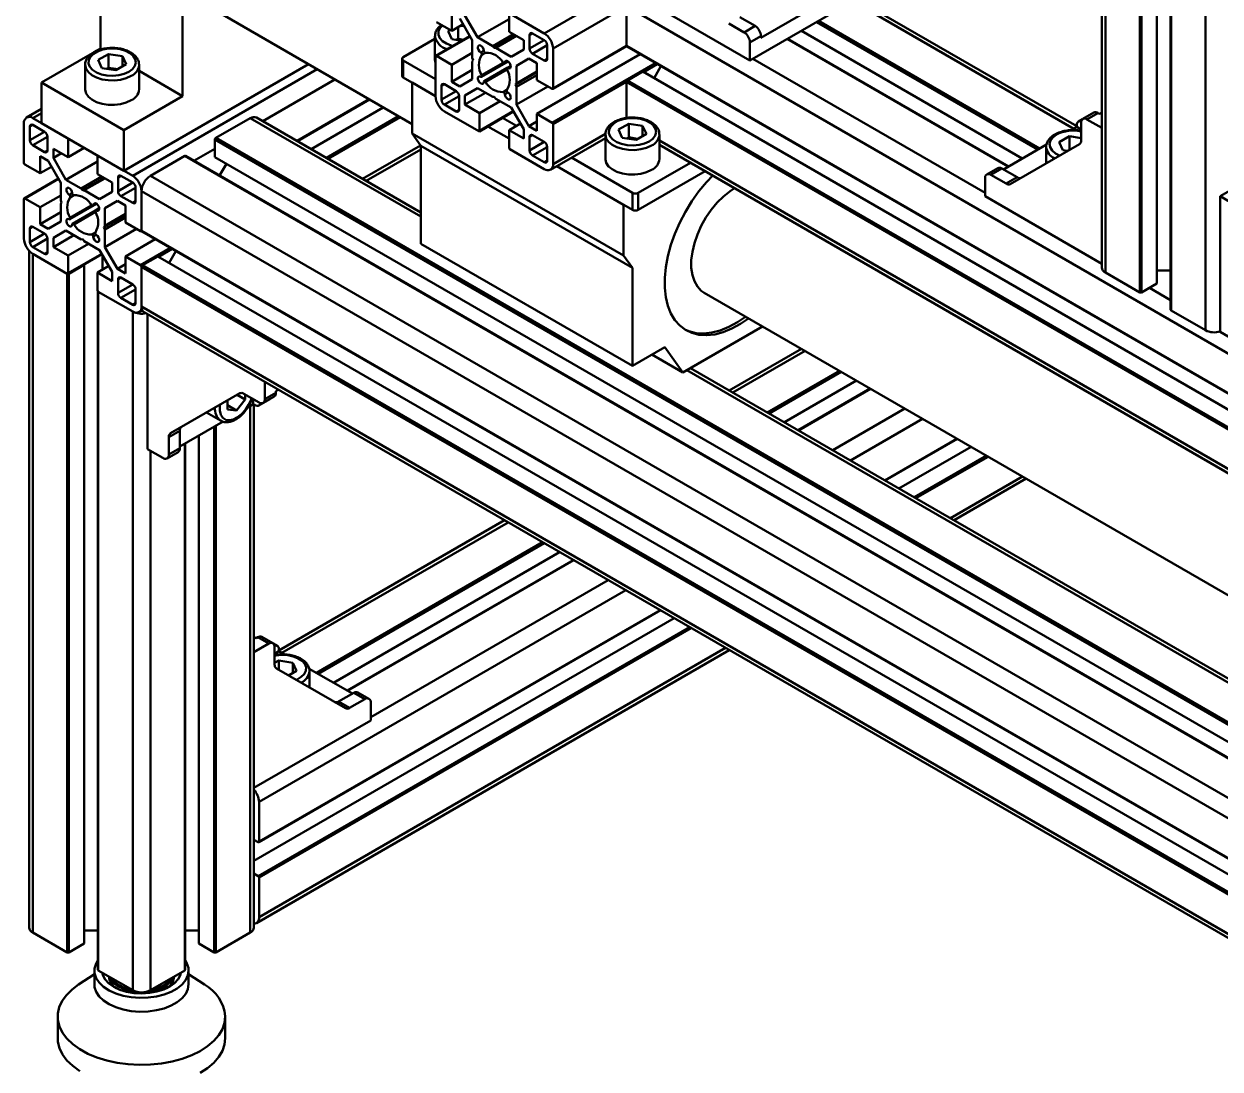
# Model space of a CAD drawing. Header units: millimetres. Extents: x 32504 to 36677, y 41990 to 42879.
# Drawn here: x 36413.7 to 36471.3, y 42677.5 to 42727.8 of the extents above; entities that cross this region are included whole.
import ezdxf

# ---------------------------------------------------------------- set-up
doc = ezdxf.new("R2010")
doc.units = ezdxf.units.MM
doc.layers.add('Net_dam', color=7, linetype='Continuous', lineweight=50)

msp = doc.modelspace()

# ---------------------------------------------------------------- linework, layer by layer
at = {"layer": 'Net_dam'}
for p, q in [((36465.6289, 42774.8683), (36465.6289, 42716.0774)), ((36465.8046, 42715.8324), (36465.8046, 42774.6234)), ((36467.4592, 42714.8772), (36467.4592, 42773.6682)), ((36467.5441, 42714.8772), (36467.5441, 42773.6682)), ((36468.2795, 42715.3018), (36468.2795, 42773.4816)), ((36468.9407, 42772.8273), (36468.9407, 42714.0363)), ((36468.9583, 42714.0118), (36468.9583, 42772.8028)), ((36470.6129, 42713.0566), (36470.6129, 42771.8476)), ((36417.4288, 42736.0837), (36417.4288, 42726.6118)), ((36421.3886, 42733.7978), (36421.3886, 42724.3259)), ((36442.3287, 42729.3848), (36438.7931, 42727.3438)), ((36448.6926, 42726.0375), (36443.0358, 42729.3032)), ((36449.223, 42727.1276), (36453.112, 42729.3727)), ((36464.4258, 42722.8727), (36453.6424, 42729.0978)), ((36442.7529, 42728.65), (36439.2174, 42726.6089)), ((36442.7529, 42726.7393), (36442.7529, 42728.65)), ((36442.7529, 42728.65), (36493.4888, 42699.3608)), ((36453.6424, 42728.895), (36448.6926, 42726.0375)), ((36453.6424, 42728.895), (36464.2772, 42722.7556)), ((36423, 42728.4231), (36432.4292, 42722.9797)), ((36434.3384, 42727.4659), (36433.603, 42727.8904)), ((36434.3384, 42728.2824), (36434.3384, 42727.4659)), ((36435.3283, 42727.0139), (36434.7248, 42728.0593)), ((36434.9748, 42728.2037), (36435.5783, 42727.1583)), ((36437.0961, 42728.0345), (36435.5783, 42727.1583)), ((36437.0961, 42727.4253), (36437.0961, 42728.2745)), ((36437.1385, 42728.299), (36438.7931, 42727.3438)), ((36448.9401, 42727.6991), (36448.2087, 42728.1213)), ((36451.9029, 42727.8908), (36462.5377, 42721.7515)), ((36451.9877, 42727.9398), (36462.6225, 42721.8004)), ((36434.2666, 42727.5073), (36434.1619, 42727.4468)), ((36434.3418, 42727.0592), (36434.1619, 42727.4468)), ((36434.8852, 42727.7815), (36434.3384, 42727.4659)), ((36434.6534, 42727.0773), (36434.6534, 42727.6477)), ((36434.9402, 42727.6862), (36434.7666, 42727.7131)), ((36437.3056, 42727.3043), (36436.3155, 42726.7328)), ((36437.8032, 42727.0171), (36437.0961, 42727.4253)), ((36438.2275, 42727.3437), (36438.086, 42727.2621)), ((36438.2274, 42727.3437), (36438.7931, 42727.0172)), ((36447.6784, 42727.8152), (36448.4098, 42727.393)), ((36448.9401, 42727.6991), (36448.4098, 42727.393)), ((36451.1674, 42727.4662), (36461.8022, 42721.3269)), ((36433.5333, 42727.0821), (36432.0049, 42726.1998)), ((36433.5333, 42727.2123), (36433.5333, 42726.0365)), ((36435.2159, 42727.2087), (36433.573, 42726.2603)), ((36435.2247, 42727.1935), (36433.603, 42726.2573)), ((36434.8269, 42726.9842), (36434.3418, 42727.0592)), ((36434.6534, 42727.0773), (36434.5628, 42727.025)), ((36434.9175, 42727.0365), (36434.6534, 42727.0773)), ((36435.3283, 42726.1627), (36435.3283, 42727.0139)), ((36435.5783, 42727.1583), (36436.3155, 42726.7328)), ((36436.3155, 42726.7328), (36436.389, 42726.6413)), ((36437.4215, 42727.2374), (36436.389, 42726.6413)), ((36437.4526, 42727.2195), (36436.4625, 42726.6479)), ((36437.8032, 42726.5709), (36437.8032, 42727.0171)), ((36438.086, 42726.6088), (36438.086, 42727.2621)), ((36438.7932, 42727.0171), (36438.086, 42726.6088)), ((36438.9346, 42726.7721), (36438.2274, 42726.3639)), ((36438.9346, 42726.7722), (36438.9346, 42726.119)), ((36442.7529, 42726.7393), (36439.2174, 42724.6982)), ((36442.7529, 42726.7393), (36491.8339, 42698.4054)), ((36449.223, 42727.2092), (36448.6926, 42726.9031)), ((36448.6926, 42726.9031), (36448.6926, 42726.0375)), ((36449.223, 42727.2092), (36449.223, 42727.1276)), ((36450.4887, 42727.0744), (36461.1235, 42720.9351)), ((36461.141, 42720.9452), (36450.5063, 42727.0845)), ((36417.0458, 42726.3907), (36414.6004, 42724.979)), ((36417.4288, 42726.6118), (36417.1185, 42726.4327)), ((36417.8146, 42726.3465), (36417.3231, 42726.0628)), ((36417.4855, 42726.5791), (36417.4288, 42726.6118)), ((36418.486, 42726.2427), (36417.8146, 42726.3465)), ((36417.8146, 42725.6933), (36417.8146, 42726.3465)), ((36418.486, 42726.2427), (36418.666, 42725.855)), ((36418.486, 42725.7512), (36418.486, 42726.2427)), ((36433.5605, 42724.3221), (36433.5605, 42726.2328)), ((36433.603, 42726.2573), (36434.3384, 42725.8328)), ((36435.3283, 42726.4043), (36434.3384, 42725.8328)), ((36435.3707, 42726.0533), (36435.3283, 42726.1627)), ((36435.8804, 42726.5113), (36435.7376, 42726.4288)), ((36435.9643, 42726.4139), (36435.78, 42726.3076)), ((36436.389, 42726.6413), (36436.4625, 42726.6479)), ((36436.4625, 42726.6479), (36437.1996, 42726.2223)), ((36437.1996, 42726.2223), (36437.8032, 42726.5709)), ((36438.7931, 42726.0373), (36438.2274, 42726.3639)), ((36443.4144, 42726.3371), (36438.4396, 42723.4652)), ((36439.205, 42724.6708), (36442.7567, 42726.7212)), ((36439.2174, 42726.6089), (36439.2174, 42724.6982)), ((36442.7654, 42726.7118), (36491.8164, 42698.3953)), ((36416.6945, 42725.8283), (36416.6945, 42724.6524)), ((36417.503, 42725.6752), (36417.3231, 42726.0628)), ((36418.1744, 42725.5713), (36417.503, 42725.6752)), ((36417.8146, 42725.6933), (36417.724, 42725.641)), ((36418.1503, 42725.6414), (36417.8146, 42725.6933)), ((36418.2651, 42725.6236), (36418.1503, 42725.6414)), ((36418.1744, 42725.5713), (36418.666, 42725.855)), ((36418.5602, 42720.7334), (36427.4403, 42725.8598)), ((36427.8646, 42725.6148), (36418.9845, 42720.4884)), ((36419.2945, 42724.6524), (36419.2945, 42725.8283)), ((36431.9463, 42726.1181), (36431.9463, 42725.3016)), ((36432.0049, 42726.0365), (36433.5605, 42725.1384)), ((36432.0049, 42726.0365), (36432.0049, 42725.2199)), ((36434.3384, 42725.8328), (36434.3384, 42725.0162)), ((36435.3283, 42725.5877), (36434.3384, 42725.0162)), ((36435.3283, 42725.993), (36435.3707, 42726.0533)), ((36435.3283, 42725.1417), (36435.3283, 42725.993)), ((36435.7734, 42725.2518), (36437.0568, 42725.9926)), ((36436.8136, 42725.9237), (36435.7799, 42725.3269)), ((36437.002, 42725.6776), (36435.8961, 42725.0392)), ((36436.998, 42725.6043), (36435.9642, 42725.0075)), ((36436.8818, 42725.8919), (36437.0566, 42725.9927)), ((36437.0373, 42726.0051), (36436.8976, 42725.9244)), ((36437.1793, 42725.7802), (36437.0046, 42725.6793)), ((36437.1804, 42725.7575), (36437.0404, 42725.6767)), ((36438.0532, 42726.1379), (36437.4496, 42725.7893)), ((36438.0533, 42726.1378), (36437.4496, 42725.7893)), ((36437.4496, 42725.7893), (36437.4496, 42724.9381)), ((36438.4396, 42725.9148), (36438.0532, 42726.1379)), ((36438.4396, 42725.0983), (36438.4396, 42725.9148)), ((36438.9346, 42726.119), (36438.7931, 42726.0373)), ((36444.1498, 42725.9126), (36439.175, 42723.0407)), ((36444.2347, 42725.8636), (36443.5732, 42725.4817)), ((36444.0775, 42725.1906), (36444.4083, 42725.7634)), ((36448.8341, 42726.1192), (36460.0063, 42719.6696)), ((36421.3886, 42724.3259), (36419.2945, 42725.5348)), ((36428.7132, 42725.1249), (36425.2414, 42723.1207)), ((36432.0049, 42725.2199), (36433.5605, 42724.3219)), ((36434.3384, 42725.0162), (36434.7248, 42724.7932)), ((36434.7248, 42724.7932), (36435.3283, 42725.1417)), ((36438.4396, 42725.4737), (36437.4072, 42724.8777)), ((36438.4396, 42725.5096), (36437.4496, 42724.9381)), ((36438.4396, 42725.3398), (36437.4496, 42724.7684)), ((36439.175, 42724.6737), (36438.4396, 42725.0983)), ((36442.7529, 42725.0082), (36439.2174, 42722.9672)), ((36442.7529, 42723.2715), (36442.7529, 42725.0082)), ((36442.7529, 42725.0082), (36490.3346, 42697.5399)), ((36442.7954, 42725.0817), (36443.5307, 42725.5062)), ((36442.7954, 42725.0817), (36490.4195, 42697.5889)), ((36443.5307, 42725.5062), (36491.1549, 42698.0134)), ((36418.5602, 42722.6931), (36414.6004, 42724.979)), ((36414.6004, 42724.979), (36414.6004, 42723.0193)), ((36432.4292, 42724.975), (36433.5605, 42724.3219)), ((36432.4292, 42722.5254), (36432.4292, 42724.975)), ((36433.9848, 42724.8937), (36433.8434, 42724.8121)), ((36433.8434, 42724.1588), (36433.8434, 42724.8121)), ((36434.5506, 42724.5671), (36433.8434, 42724.1588)), ((36433.9848, 42724.8937), (36434.5505, 42724.5672)), ((36435.5783, 42724.7087), (36434.9748, 42724.3602)), ((36435.5784, 42724.7086), (36434.9748, 42724.3602)), ((36435.9649, 42724.4855), (36434.9748, 42723.914)), ((36436.3155, 42724.2831), (36435.5783, 42724.7087)), ((36436.9979, 42724.6234), (36436.8137, 42724.5171)), ((36437.0403, 42724.5022), (36436.8976, 42724.4198)), ((36437.4496, 42724.9381), (36437.4072, 42724.8777)), ((36437.4072, 42724.8777), (36437.4496, 42724.7684)), ((36438.9676, 42724.7934), (36437.4496, 42723.9171)), ((36437.4496, 42724.7684), (36437.4496, 42723.9171)), ((36421.3886, 42724.3259), (36418.5602, 42722.6931)), ((36430.3681, 42724.1696), (36426.8963, 42722.1654)), ((36426.9138, 42722.1552), (36430.3857, 42724.1594)), ((36434.6919, 42724.3221), (36433.9848, 42723.9139)), ((36434.5505, 42723.5873), (36433.9848, 42723.9139)), ((36434.6919, 42724.3222), (36434.6919, 42723.669)), ((36434.9748, 42724.3602), (36434.9748, 42723.914)), ((36434.9748, 42723.914), (36435.6819, 42723.5058)), ((36436.672, 42724.0773), (36435.6819, 42723.5058)), ((36436.389, 42724.2897), (36436.3155, 42724.2831)), ((36436.4625, 42724.1983), (36436.389, 42724.2897)), ((36437.1996, 42723.7727), (36436.4625, 42724.1983)), ((36437.4496, 42723.9171), (36438.0532, 42722.8717)), ((36414.6004, 42723.712), (36413.8762, 42723.2939)), ((36414.6004, 42723.5092), (36414.1761, 42723.2642)), ((36432.8534, 42718.7264), (36424.9413, 42723.2939)), ((36431.0471, 42723.7776), (36427.5753, 42721.7733)), ((36431.7825, 42723.353), (36428.3107, 42721.3488)), ((36431.8674, 42723.3041), (36428.3956, 42721.2998)), ((36435.6394, 42722.6321), (36433.9848, 42723.5873)), ((36434.6919, 42723.6689), (36434.5505, 42723.5873)), ((36435.6694, 42722.6291), (36437.3123, 42723.5775)), ((36437.3036, 42723.5927), (36435.6819, 42722.6566)), ((36435.6819, 42723.5058), (36435.6819, 42722.6566)), ((36436.7884, 42723.275), (36437.4495, 42722.8934)), ((36437.8032, 42722.7273), (36437.1996, 42723.7727)), ((36438.4396, 42722.6486), (36438.4396, 42723.4652)), ((36438.4396, 42723.4652), (36439.175, 42723.0407)), ((36465.244, 42723.5316), (36464.7137, 42723.2255)), ((36464.9137, 42723.2057), (36465.444, 42723.5118)), ((36465.5147, 42723.471), (36465.444, 42723.5118)), ((36465.5147, 42723.471), (36465.6289, 42723.5369)), ((36413.7519, 42723.0192), (36413.7519, 42721.1085)), ((36414.1762, 42722.9376), (36414.0347, 42722.856)), ((36414.0347, 42722.856), (36414.0347, 42722.2027)), ((36415.8308, 42722.309), (36414.1761, 42723.2642)), ((36414.7418, 42722.6111), (36414.1761, 42722.9376)), ((36418.5602, 42720.7334), (36414.6004, 42723.0193)), ((36424.6413, 42723.2642), (36422.9867, 42722.309)), ((36424.6413, 42723.2642), (36432.8534, 42718.5235)), ((36436.0812, 42722.8668), (36437.0961, 42722.2809)), ((36437.6429, 42723.005), (36437.0961, 42722.6893)), ((36437.8032, 42722.2811), (36437.8032, 42722.7273)), ((36438.4396, 42723.0948), (36438.0532, 42722.8717)), ((36438.0532, 42722.8717), (36438.4396, 42722.6486)), ((36439.2174, 42722.9672), (36439.2174, 42721.0565)), ((36442.8559, 42722.9954), (36442.3643, 42722.7116)), ((36442.5442, 42722.324), (36442.3643, 42722.7116)), ((36443.5273, 42722.8915), (36442.8559, 42722.9954)), ((36442.8559, 42722.3422), (36442.8559, 42722.9954)), ((36443.5273, 42722.8915), (36443.7072, 42722.5039)), ((36443.5273, 42722.4001), (36443.5273, 42722.8915)), ((36464.4258, 42722.8414), (36464.1642, 42722.6904)), ((36464.4258, 42722.9231), (36464.4258, 42722.8414)), ((36464.6308, 42722.723), (36464.4258, 42722.8414)), ((36464.7018, 42723.2177), (36464.5086, 42723.1062)), ((36464.6308, 42723.0423), (36464.6308, 42722.1978)), ((36465.6289, 42722.7928), (36464.9137, 42723.2057)), ((36414.7419, 42722.611), (36414.0347, 42722.2027)), ((36414.8832, 42722.366), (36414.1761, 42721.9578)), ((36414.8832, 42721.7129), (36414.8832, 42722.3661)), ((36415.9156, 42722.26), (36415.8732, 42722.2356)), ((36415.8732, 42721.3863), (36415.8732, 42722.2356)), ((36418.5602, 42722.6931), (36418.5602, 42720.7334)), ((36422.9443, 42721.3863), (36422.9443, 42722.2356)), ((36422.9443, 42722.2356), (36518.2195, 42667.2343)), ((36422.9867, 42722.309), (36518.3044, 42667.2833)), ((36432.4292, 42722.5254), (36442.6115, 42716.6473)), ((36432.8534, 42721.9349), (36432.4292, 42722.5254)), ((36437.0961, 42721.8401), (36437.0961, 42722.6893)), ((36437.0961, 42722.6893), (36437.8032, 42722.2811)), ((36438.2275, 42722.4445), (36438.086, 42722.3628)), ((36438.086, 42721.7096), (36438.086, 42722.3628)), ((36438.2274, 42722.4445), (36438.7931, 42722.1179)), ((36439.0931, 42720.7818), (36441.7358, 42722.3073)), ((36441.7444, 42722.5153), (36439.2174, 42721.0565)), ((36441.7358, 42722.4771), (36441.7358, 42721.3013)), ((36443.2157, 42722.2202), (36442.5442, 42722.324)), ((36442.8559, 42722.3422), (36442.7652, 42722.2898)), ((36443.1916, 42722.2902), (36442.8559, 42722.3422)), ((36443.3063, 42722.2725), (36443.1916, 42722.2902)), ((36443.2157, 42722.2202), (36443.7072, 42722.5039)), ((36444.3358, 42721.3013), (36444.3358, 42722.4771)), ((36444.3358, 42722.1837), (36490.1291, 42695.7478)), ((36464.0691, 42722.3924), (36463.5775, 42722.1087)), ((36464.0691, 42722.3924), (36464.6308, 42722.3055)), ((36464.0691, 42721.7392), (36464.0691, 42722.3924)), ((36476.2698, 42722.3648), (36471.32, 42719.5073)), ((36414.1761, 42721.9578), (36414.7418, 42721.6312)), ((36414.8832, 42721.7128), (36414.7418, 42721.6312)), ((36415.1661, 42721.7946), (36415.8732, 42721.3863)), ((36415.1661, 42721.3484), (36415.1661, 42721.7946)), ((36415.5525, 42721.5715), (36415.1661, 42721.3484)), ((36416.6511, 42721.8354), (36415.8732, 42721.3863)), ((36422.9443, 42721.7946), (36421.9295, 42721.2088)), ((36432.8394, 42721.9545), (36430.0505, 42720.3445)), ((36430.2263, 42720.243), (36432.8534, 42721.7596)), ((36432.8534, 42721.9349), (36443.0358, 42716.0567)), ((36432.8534, 42717.2178), (36432.8534, 42721.9349)), ((36438.7931, 42720.8115), (36437.1385, 42721.7667)), ((36438.7932, 42722.1179), (36438.086, 42721.7096)), ((36438.9346, 42721.8728), (36438.2274, 42721.4646)), ((36438.9346, 42721.873), (36438.9346, 42721.2197)), ((36444.3358, 42721.9808), (36490.1291, 42695.5449)), ((36462.9714, 42722.0018), (36460.8903, 42720.8004)), ((36464.548, 42722.0146), (36461.2206, 42720.0931)), ((36462.949, 42721.8742), (36462.949, 42721.0913)), ((36463.7574, 42721.7211), (36463.5775, 42722.1087)), ((36463.7574, 42721.7211), (36463.98, 42721.6866)), ((36464.0691, 42721.7392), (36463.9784, 42721.6869)), ((36464.0691, 42721.7392), (36464.0706, 42721.739)), ((36413.7943, 42721.035), (36414.5297, 42720.6105)), ((36414.5297, 42721.4271), (36414.9161, 42721.204)), ((36414.5297, 42720.6105), (36414.5297, 42721.4271)), ((36414.9161, 42721.204), (36415.5196, 42720.1586)), ((36415.7696, 42720.303), (36415.1661, 42721.3484)), ((36417.2874, 42721.1792), (36415.7696, 42720.303)), ((36417.2874, 42721.4191), (36417.2874, 42720.5699)), ((36417.3123, 42721.4538), (36417.2998, 42721.4466)), ((36418.9845, 42720.4884), (36417.3298, 42721.4436)), ((36419.833, 42720.4884), (36421.4876, 42721.4436)), ((36421.4876, 42721.4436), (36516.8053, 42666.4179)), ((36516.8229, 42666.428), (36421.5176, 42721.4466)), ((36422.9443, 42721.3863), (36517.484, 42666.8097)), ((36423.1605, 42720.4982), (36423.4911, 42721.0707)), ((36438.7931, 42721.1381), (36438.2274, 42721.4646)), ((36438.9346, 42721.2197), (36438.7931, 42721.1381)), ((36440.1002, 42721.3632), (36443.0358, 42719.6685)), ((36445.8299, 42721.1182), (36443.3186, 42719.6685)), ((36415.0765, 42720.9262), (36414.5297, 42720.6105)), ((36417.4969, 42720.449), (36416.5068, 42719.8774)), ((36417.2874, 42720.5699), (36417.9945, 42720.1617)), ((36418.4188, 42720.4884), (36418.2774, 42720.4067)), ((36418.2774, 42720.4067), (36418.2774, 42719.7535)), ((36418.9845, 42720.1618), (36418.4188, 42720.4884)), ((36419.833, 42720.4884), (36515.9995, 42664.9727)), ((36439.393, 42720.9549), (36443.0358, 42718.852)), ((36439.393, 42720.9549), (36442.6115, 42719.0969)), ((36446.5371, 42720.71), (36443.3186, 42718.852)), ((36460.6195, 42720.8611), (36460.0892, 42720.5549)), ((36460.2892, 42720.5351), (36460.8195, 42720.8413)), ((36461.0206, 42720.1129), (36460.2892, 42720.5351)), ((36461.5509, 42720.4191), (36460.8195, 42720.8413)), ((36461.0206, 42720.1129), (36461.5509, 42720.4191)), ((36415.4072, 42720.3534), (36413.7643, 42719.4049)), ((36415.416, 42720.3381), (36413.7943, 42719.402)), ((36415.5196, 42720.1586), (36415.5196, 42719.3073)), ((36416.5068, 42719.8774), (36415.7696, 42720.303)), ((36416.5803, 42719.786), (36416.5068, 42719.8774)), ((36417.6128, 42720.3821), (36416.5803, 42719.786)), ((36417.6439, 42720.3641), (36416.6538, 42719.7926)), ((36417.9945, 42720.1617), (36417.9945, 42719.7155)), ((36418.9846, 42720.1618), (36418.2774, 42719.7535)), ((36419.1259, 42719.9167), (36418.4188, 42719.5085)), ((36419.1259, 42719.2636), (36419.1259, 42719.9169)), ((36430.2982, 42720.2015), (36430.2982, 42720.2845)), ((36460.0063, 42720.3718), (36460.0063, 42719.5063)), ((36413.7519, 42719.3775), (36413.7519, 42717.4668)), ((36414.5297, 42718.9774), (36413.7943, 42719.402)), ((36415.5196, 42719.5489), (36414.5297, 42718.9774)), ((36415.5196, 42719.3073), (36415.5621, 42719.198)), ((36416.0717, 42719.6559), (36415.9289, 42719.5735)), ((36416.1556, 42719.5586), (36415.9714, 42719.4523)), ((36416.6538, 42719.7926), (36416.5803, 42719.786)), ((36417.391, 42719.367), (36416.6538, 42719.7926)), ((36417.9945, 42719.7155), (36417.391, 42719.367)), ((36417.641, 42718.934), (36418.2445, 42719.2825)), ((36418.2446, 42719.2825), (36417.641, 42718.934)), ((36418.2445, 42719.2825), (36418.6309, 42719.0595)), ((36418.4188, 42719.5085), (36418.9845, 42719.182)), ((36419.1259, 42719.2636), (36418.9845, 42719.182)), ((36419.4087, 42717.8429), (36419.4087, 42719.7536)), ((36419.4087, 42719.7536), (36515.5753, 42664.2378)), ((36443.0358, 42718.852), (36443.0358, 42719.6685)), ((36443.3186, 42719.6685), (36443.3186, 42718.852)), ((36460.0063, 42719.5063), (36465.6289, 42716.2605)), ((36471.32, 42712.975), (36471.32, 42719.5073)), ((36471.32, 42719.5073), (36472.0696, 42719.0746)), ((36414.5297, 42718.1609), (36414.5297, 42718.9774)), ((36415.5196, 42718.7324), (36414.5297, 42718.1609)), ((36415.5621, 42719.198), (36415.5196, 42719.1376)), ((36415.5196, 42719.1376), (36415.5196, 42718.2864)), ((36415.9647, 42718.3964), (36417.2481, 42719.1373)), ((36417.0049, 42719.0683), (36415.9712, 42718.4716)), ((36417.1934, 42718.8223), (36416.0874, 42718.1838)), ((36417.1893, 42718.749), (36416.1556, 42718.1522)), ((36417.0732, 42719.0365), (36417.2479, 42719.1374)), ((36417.2287, 42719.1498), (36417.0889, 42719.0691)), ((36417.3706, 42718.9248), (36417.1959, 42718.8239)), ((36417.3717, 42718.9022), (36417.2318, 42718.8214)), ((36417.641, 42718.0827), (36417.641, 42718.934)), ((36418.6309, 42719.0595), (36418.6309, 42718.2429)), ((36442.6115, 42719.0969), (36442.6115, 42716.6473)), ((36414.9161, 42717.9378), (36414.5297, 42718.1609)), ((36415.5196, 42718.2864), (36414.9161, 42717.9378)), ((36418.6309, 42718.6183), (36417.5985, 42718.0224)), ((36418.6309, 42718.6542), (36417.641, 42718.0827)), ((36418.6309, 42718.4845), (36417.641, 42717.913)), ((36418.6309, 42718.2429), (36419.3663, 42717.8184)), ((36414.1762, 42718.0384), (36414.0347, 42717.9567)), ((36414.0347, 42717.9567), (36414.0347, 42717.3035)), ((36414.7419, 42717.7117), (36414.0347, 42717.3035)), ((36414.7418, 42717.7118), (36414.1761, 42718.0384)), ((36415.1661, 42717.5048), (36415.7696, 42717.8534)), ((36415.7697, 42717.8533), (36415.1661, 42717.5048)), ((36416.1562, 42717.6302), (36415.1661, 42717.0586)), ((36415.7696, 42717.8534), (36416.5068, 42717.4278)), ((36417.1892, 42717.7681), (36417.0051, 42717.6618)), ((36417.2317, 42717.6469), (36417.0889, 42717.5644)), ((36417.5985, 42718.0224), (36417.641, 42718.0827)), ((36417.641, 42717.913), (36417.5985, 42718.0224)), ((36419.159, 42717.9381), (36417.641, 42717.0618)), ((36417.641, 42717.0618), (36417.641, 42717.913)), ((36419.3963, 42717.8154), (36419.4125, 42717.8248)), ((36419.4087, 42717.8429), (36515.5753, 42662.3271)), ((36419.4212, 42717.8154), (36515.5791, 42662.3046)), ((36414.8832, 42717.4667), (36414.1761, 42717.0585)), ((36414.1761, 42717.0585), (36414.7418, 42716.732)), ((36414.8832, 42716.8136), (36414.8832, 42717.4669)), ((36415.1661, 42717.0586), (36415.1661, 42717.5048)), ((36415.8732, 42716.6504), (36415.1661, 42717.0586)), ((36416.8633, 42717.222), (36415.8732, 42716.6504)), ((36416.5068, 42717.4278), (36416.5803, 42717.4344)), ((36416.5803, 42717.4344), (36416.6538, 42717.3429)), ((36416.6538, 42717.3429), (36417.391, 42716.9174)), ((36418.2445, 42716.0164), (36417.641, 42717.0618)), ((36420.0702, 42717.4407), (36418.6309, 42716.6098)), ((36420.8056, 42717.0162), (36419.3663, 42716.1853)), ((36420.8905, 42716.9672), (36420.229, 42716.5853)), ((36432.8534, 42717.2178), (36443.0358, 42711.3397)), ((36414.0004, 42716.8774), (36414.0004, 42684.3152)), ((36414.1761, 42716.7319), (36415.8308, 42715.7767)), ((36414.1761, 42684.0703), (36414.1761, 42716.7319)), ((36414.8832, 42716.8136), (36414.7418, 42716.732)), ((36415.8608, 42715.7737), (36417.5037, 42716.7222)), ((36417.4949, 42716.7374), (36415.8732, 42715.8012)), ((36415.8732, 42715.8012), (36415.8732, 42716.6504)), ((36417.391, 42716.9174), (36417.9945, 42715.872)), ((36417.5374, 42715.9783), (36417.5374, 42716.6637)), ((36418.6309, 42716.6098), (36418.6309, 42715.7933)), ((36419.3663, 42716.1853), (36418.6309, 42716.6098)), ((36419.4512, 42716.1853), (36420.1865, 42716.6098)), ((36420.1865, 42716.6098), (36516.3531, 42661.0941)), ((36420.7333, 42716.2942), (36421.0641, 42716.867)), ((36442.6115, 42716.6473), (36443.0358, 42716.0567)), ((36416.651, 42716.2012), (36415.9156, 42715.7767)), ((36416.6262, 42716.2156), (36416.651, 42716.2012)), ((36416.651, 42683.5396), (36416.651, 42716.2012)), ((36417.8342, 42716.1497), (36417.2874, 42715.834)), ((36417.2874, 42715.834), (36417.2874, 42714.9848)), ((36417.9945, 42715.4258), (36417.2874, 42715.834)), ((36417.9945, 42715.872), (36417.9945, 42715.4258)), ((36418.6309, 42716.2394), (36418.2445, 42716.0164)), ((36418.6309, 42715.7933), (36418.2445, 42716.0164)), ((36419.4087, 42714.2011), (36419.4087, 42716.1118)), ((36419.4087, 42716.1118), (36515.5753, 42660.5961)), ((36419.4512, 42716.1853), (36515.6177, 42660.6696)), ((36443.0358, 42716.0567), (36443.0358, 42711.3397)), ((36465.8046, 42715.8324), (36467.4592, 42714.8772)), ((36468.2795, 42715.933), (36468.9407, 42715.933)), ((36415.8308, 42683.1151), (36415.8308, 42715.7767)), ((36415.9156, 42683.1151), (36415.9156, 42715.7767)), ((36418.4188, 42715.5891), (36418.2774, 42715.5075)), ((36418.2774, 42715.5075), (36418.2774, 42714.8542)), ((36418.9846, 42715.2625), (36418.2774, 42714.8542)), ((36418.9845, 42715.2626), (36418.4188, 42715.5891)), ((36467.5441, 42714.8772), (36468.2795, 42715.3018)), ((36417.3123, 42714.9259), (36417.3123, 42682.2742)), ((36417.3298, 42714.9113), (36418.9845, 42713.9561)), ((36417.3298, 42682.2497), (36417.3298, 42714.9113)), ((36419.1259, 42715.0175), (36418.4188, 42714.6093)), ((36419.1259, 42714.3644), (36419.1259, 42715.0176)), ((36446.4856, 42714.8651), (36488.9977, 42690.3234)), ((36467.9259, 42715.0977), (36468.9407, 42714.5118)), ((36418.4188, 42714.6093), (36418.9845, 42714.2827)), ((36419.1259, 42714.3644), (36418.9845, 42714.2827)), ((36419.4087, 42714.2011), (36515.5753, 42658.6854)), ((36418.9845, 42681.2945), (36418.9845, 42713.9561)), ((36419.2844, 42713.9264), (36419.4468, 42714.0202)), ((36419.533, 42713.9264), (36515.6134, 42658.4604)), ((36419.6916, 42707.3422), (36419.6916, 42713.8349)), ((36468.9583, 42714.0118), (36470.6129, 42713.0566)), ((36445.4622, 42711.0257), (36449.2993, 42713.2408)), ((36476.9769, 42709.7094), (36471.32, 42712.975)), ((36443.0358, 42711.3397), (36444.5914, 42712.2377)), ((36443.977, 42711.8831), (36445.4622, 42711.0257)), ((36444.5914, 42712.2377), (36445.4622, 42711.0257)), ((36451.1694, 42712.1612), (36447.6976, 42710.157)), ((36451.3451, 42712.0598), (36447.8733, 42710.0556)), ((36489.422, 42686.07), (36445.8275, 42711.2366)), ((36445.6518, 42711.1352), (36489.422, 42685.8672)), ((36452.9998, 42711.1046), (36449.5279, 42709.1004)), ((36453.0846, 42711.0556), (36449.6128, 42709.0514)), ((36453.8201, 42710.631), (36450.3483, 42708.6268)), ((36425.3484, 42710.5693), (36425.3484, 42709.7433)), ((36425.8788, 42710.0495), (36425.3484, 42709.7433)), ((36425.9931, 42710.1971), (36425.8788, 42710.1311)), ((36425.8788, 42710.1311), (36425.8788, 42710.0495)), ((36454.4812, 42710.2494), (36451.0094, 42708.2451)), ((36454.4988, 42710.2392), (36451.027, 42708.235)), ((36424.1342, 42710.022), (36420.8068, 42708.1005)), ((36421.3371, 42708.4066), (36424.1384, 42710.0243)), ((36423.551, 42709.6851), (36423.551, 42709.2377)), ((36424.4023, 42709.7292), (36423.9766, 42709.1996)), ((36424.0147, 42709.9529), (36424.4023, 42709.7292)), ((36425.0656, 42709.58), (36424.3342, 42710.0022)), ((36424.4023, 42709.7292), (36424.4023, 42709.9629)), ((36424.5194, 42709.3455), (36424.7898, 42709.5016)), ((36424.7898, 42709.7392), (36424.7898, 42709.5016)), ((36424.7898, 42709.5016), (36424.8605, 42709.4607)), ((36424.8171, 42684.3152), (36424.8171, 42709.4858)), ((36425.0605, 42709.4409), (36425.5908, 42709.7471)), ((36425.2656, 42709.5602), (36425.7959, 42709.8663)), ((36425.6027, 42709.7548), (36425.5908, 42709.7471)), ((36422.535, 42709.0984), (36423.2136, 42708.7067)), ((36423.551, 42709.4454), (36423.9766, 42709.1996)), ((36423.9766, 42709.1996), (36423.551, 42709.2377)), ((36424.6413, 42684.0703), (36424.6413, 42709.4158)), ((36456.1534, 42709.284), (36452.6816, 42707.2798)), ((36420.8068, 42708.1005), (36421.3371, 42708.4066)), ((36421.2543, 42707.4605), (36423.3333, 42708.6607)), ((36422.9018, 42683.1151), (36422.9018, 42708.4116)), ((36422.9867, 42683.1151), (36422.9867, 42708.4606)), ((36457.002, 42708.7941), (36453.5302, 42706.7899)), ((36421.2543, 42708.2235), (36420.7239, 42707.9174)), ((36420.7239, 42707.9174), (36420.7239, 42707.0728)), ((36421.2543, 42707.3789), (36421.2543, 42708.2235)), ((36422.1664, 42683.5396), (36422.1664, 42707.9871)), ((36458.6569, 42707.8388), (36455.1851, 42705.8345)), ((36455.2027, 42705.8244), (36458.6745, 42707.8286)), ((36420.4411, 42706.9095), (36419.6916, 42707.3422)), ((36419.833, 42681.2945), (36419.833, 42707.2605)), ((36420.6411, 42706.8897), (36421.1714, 42707.1958)), ((36421.2543, 42707.3789), (36420.7239, 42707.0728)), ((36421.4876, 42682.2497), (36421.4876, 42707.5952)), ((36421.5052, 42682.2742), (36421.5052, 42707.6054)), ((36459.336, 42707.4468), (36455.8642, 42705.4425)), ((36460.0714, 42707.0222), (36456.5996, 42705.018)), ((36460.1563, 42706.9732), (36456.6844, 42704.969)), ((36461.8112, 42706.0179), (36458.3393, 42704.0137)), ((36458.5151, 42703.9122), (36461.9869, 42705.9164)), ((36436.8801, 42703.9122), (36426.0202, 42697.6429)), ((36437.0558, 42703.8107), (36426.1688, 42697.5258)), ((36438.7104, 42702.8555), (36427.8234, 42696.5706)), ((36438.7953, 42702.8066), (36427.9083, 42696.5216)), ((36439.5308, 42702.382), (36428.6438, 42696.097)), ((36440.1919, 42702.0003), (36429.3049, 42695.7154)), ((36440.2095, 42701.9901), (36429.3225, 42695.7052)), ((36441.8641, 42701.035), (36430.4396, 42694.4397)), ((36442.7127, 42700.5451), (36425.0656, 42690.3576)), ((36445.0467, 42699.1977), (36424.8171, 42687.5194)), ((36425.0532, 42688.4194), (36444.3852, 42699.5796)), ((36444.3676, 42699.5897), (36425.0656, 42688.4469)), ((36445.7821, 42698.7732), (36425.0232, 42686.7893)), ((36445.8669, 42698.7242), (36425.0656, 42686.7158)), ((36424.8171, 42698.3071), (36424.9312, 42698.2412)), ((36424.8171, 42697.5629), (36425.5323, 42697.9758)), ((36424.9312, 42698.2412), (36425.0019, 42698.282)), ((36425.0019, 42698.282), (36425.5323, 42697.9758)), ((36425.7323, 42697.9956), (36425.2019, 42698.3018)), ((36425.9373, 42697.8764), (36425.7441, 42697.9879)), ((36424.9413, 42684.5304), (36447.6976, 42697.6673)), ((36447.5218, 42697.7688), (36425.0656, 42684.8051)), ((36425.8151, 42697.8125), (36425.8151, 42696.9679)), ((36425.8151, 42697.4932), (36426.0202, 42697.6116)), ((36426.0202, 42697.6116), (36426.0202, 42697.6932)), ((36426.29, 42697.4558), (36426.0202, 42697.6116)), ((36426.017, 42697.1626), (36425.8151, 42697.046)), ((36426.017, 42697.1626), (36426.6885, 42697.0587)), ((36426.017, 42696.716), (36426.017, 42697.1626)), ((36426.6885, 42697.0587), (36426.8684, 42696.6711)), ((36426.6885, 42696.5673), (36426.6885, 42697.0587)), ((36425.898, 42696.7848), (36429.2254, 42694.8633)), ((36426.4815, 42696.4478), (36426.8684, 42696.6711)), ((36429.5557, 42695.5706), (36427.477, 42696.7706)), ((36427.497, 42695.8614), (36427.497, 42696.6443)), ((36429.6264, 42695.6115), (36428.8951, 42695.1892)), ((36428.8951, 42695.1892), (36429.4254, 42694.8831)), ((36429.4254, 42694.8831), (36430.1568, 42695.3053)), ((36429.6264, 42695.6115), (36430.1568, 42695.3053)), ((36430.3567, 42695.3251), (36429.8264, 42695.6313)), ((36430.4396, 42695.142), (36430.4396, 42694.2764)), ((36430.4396, 42694.2764), (36424.8171, 42691.0306)), ((36425.0656, 42688.4469), (36425.0656, 42690.3576)), ((36424.8171, 42688.5414), (36425.0232, 42688.4224)), ((36425.0232, 42686.7893), (36424.8171, 42686.9083)), ((36425.0656, 42684.8051), (36425.0656, 42686.7158)), ((36417.3123, 42684.1709), (36416.651, 42684.1709)), ((36422.1664, 42684.1709), (36421.5052, 42684.1709)), ((36415.8308, 42683.1151), (36414.1761, 42684.0703)), ((36424.6413, 42684.0703), (36422.9867, 42683.1151)), ((36416.651, 42683.5396), (36415.9156, 42683.1151)), ((36422.9018, 42683.1151), (36422.1664, 42683.5396)), ((36417.1405, 42682.0673), (36416.38, 42681.5681)), ((36417.1405, 42682.2412), (36417.1405, 42681.5734)), ((36418.9845, 42681.2945), (36417.3298, 42682.2497)), ((36417.5254, 42682.1368), (36417.5181, 42682.1064)), ((36421.4876, 42682.2497), (36419.833, 42681.2945)), ((36421.2994, 42682.1064), (36421.2921, 42682.1368)), ((36421.6769, 42681.5734), (36421.6769, 42682.2412)), ((36422.4375, 42681.5681), (36421.6769, 42682.0673)), ((36415.3752, 42680.0303), (36415.3752, 42678.9808)), ((36423.4422, 42678.9808), (36423.4422, 42680.0303))]:
    msp.add_line(p, q, dxfattribs=at)
at = {"layer": 'Net_dam', "flags": 128}
for points in [[(36433.8986, 42727.7197), (36433.7871, 42727.6043), (36433.7074, 42727.4459), (36433.6984, 42727.281), (36433.7607, 42727.12), (36433.8905, 42726.973), (36434.0794, 42726.8493), (36434.3158, 42726.7566), (36434.3957, 42726.7353)], [(36435.7376, 42726.4288), (36435.6792, 42726.4778), (36435.6315, 42726.5472), (36435.6031, 42726.6245), (36435.599, 42726.6958), (36435.6201, 42726.7484), (36435.6624, 42726.7729), (36435.7185, 42726.7648), (36435.7782, 42726.7256), (36435.8309, 42726.6624), (36435.8671, 42726.5864), (36435.8804, 42726.5113)], [(36418.8006, 42725.4936), (36418.9758, 42725.6239), (36419.0893, 42725.7753), (36419.134, 42725.9382), (36419.1071, 42726.1025), (36419.0103, 42726.2577), (36418.8496, 42726.3941), (36418.6353, 42726.5032), (36418.3807, 42726.5781), (36418.1018, 42726.6141), (36417.8162, 42726.6089), (36417.5418, 42726.5629), (36417.2958, 42726.4789), (36417.0937, 42726.3623), (36416.9483, 42726.2203), (36416.8686, 42726.0619), (36416.8596, 42725.897), (36416.9219, 42725.736), (36417.0516, 42725.589), (36417.2406, 42725.4653), (36417.477, 42725.3725), (36417.7458, 42725.3167), (36418.0303, 42725.3011), (36418.3126, 42725.3269), (36418.5748, 42725.3925), (36418.8006, 42725.4936)], [(36418.9138, 42725.2976), (36418.677, 42725.1895), (36418.4034, 42725.1159), (36418.1078, 42725.0806), (36417.8061, 42725.0857), (36417.5145, 42725.1308), (36417.2489, 42725.2135), (36417.0234, 42725.3294), (36416.8503, 42725.4721), (36416.7388, 42725.634), (36416.6951, 42725.8064), (36416.6945, 42725.8324)], [(36418.2564, 42725.6186), (36418.2249, 42725.6268), (36418.1503, 42725.6414)], [(36433.5333, 42726.0365), (36433.5339, 42726.0146), (36433.5605, 42725.8837)], [(36436.8137, 42725.9235), (36436.8265, 42725.9089), (36436.8405, 42725.8976), (36436.8547, 42725.8906), (36436.8682, 42725.8883), (36436.8799, 42725.8909), (36436.8891, 42725.8981), (36436.8951, 42725.9096), (36436.8976, 42725.9244)], [(36436.8976, 42725.9244), (36436.9109, 42725.9841), (36436.9472, 42726.0181), (36436.9999, 42726.0204), (36437.0596, 42725.9905), (36437.1156, 42725.9339), (36437.1579, 42725.8605), (36437.1789, 42725.7837), (36437.1748, 42725.7171), (36437.1464, 42725.6727), (36437.0988, 42725.6584), (36437.0404, 42725.6767)], [(36437.0404, 42725.6767), (36437.0264, 42725.682), (36437.0135, 42725.6824), (36437.0027, 42725.6781), (36436.9946, 42725.6692), (36436.9899, 42725.6564), (36436.9889, 42725.6405), (36436.9916, 42725.6228), (36436.9979, 42725.6044)], [(36435.8804, 42725.0069), (36435.8671, 42724.9471), (36435.8309, 42724.913), (36435.7782, 42724.9106), (36435.7185, 42724.9404), (36435.6624, 42724.9971), (36435.6201, 42725.0704), (36435.599, 42725.1473), (36435.6031, 42725.2139), (36435.6315, 42725.2584), (36435.6792, 42725.2727), (36435.7376, 42725.2542)], [(36435.7376, 42725.2542), (36435.7517, 42725.249), (36435.7645, 42725.2486), (36435.7754, 42725.253), (36435.7834, 42725.262), (36435.7881, 42725.2749), (36435.789, 42725.2907), (36435.7862, 42725.3085), (36435.7799, 42725.3269)], [(36435.9642, 42725.0075), (36435.9515, 42725.0222), (36435.9375, 42725.0334), (36435.9233, 42725.0404), (36435.9099, 42725.0428), (36435.8981, 42725.0402), (36435.8889, 42725.033), (36435.8829, 42725.0217), (36435.8804, 42725.0069)], [(36416.6945, 42724.6524), (36416.6951, 42724.6306), (36416.7388, 42724.4582), (36416.8503, 42724.2963), (36417.0234, 42724.1535), (36417.2489, 42724.0377), (36417.5145, 42723.955), (36417.8061, 42723.9099), (36418.1078, 42723.9048), (36418.4034, 42723.9401), (36418.677, 42724.0137), (36418.9138, 42724.1218)], [(36437.0403, 42724.5022), (36437.0987, 42724.4532), (36437.1464, 42724.3838), (36437.1748, 42724.3066), (36437.1789, 42724.2352), (36437.1579, 42724.1826), (36437.1155, 42724.1582), (36437.0594, 42724.1663), (36436.9997, 42724.2055), (36436.947, 42724.2687), (36436.9108, 42724.3447), (36436.8976, 42724.4198)], [(36443.8419, 42722.1424), (36444.017, 42722.2728), (36444.1305, 42722.4242), (36444.1752, 42722.5871), (36444.1483, 42722.7513), (36444.0515, 42722.9066), (36443.8909, 42723.043), (36443.6765, 42723.1521), (36443.4219, 42723.227), (36443.1431, 42723.263), (36442.8574, 42723.2578), (36442.583, 42723.2118), (36442.3371, 42723.1278), (36442.135, 42723.0111), (36441.9895, 42722.8691), (36441.9098, 42722.7107), (36441.9008, 42722.5458), (36441.9632, 42722.3848), (36442.0929, 42722.2379), (36442.2819, 42722.1141), (36442.5182, 42722.0214), (36442.7871, 42721.9655), (36443.0716, 42721.95), (36443.3538, 42721.9758), (36443.6161, 42722.0413), (36443.8419, 42722.1424)], [(36464.4258, 42722.9231), (36464.4312, 42722.9837), (36464.4473, 42723.0356), (36464.4734, 42723.077), (36464.5086, 42723.1062), (36464.5515, 42723.1221), (36464.6004, 42723.124), (36464.6392, 42723.1165)], [(36443.955, 42721.9465), (36443.7182, 42721.8384), (36443.4447, 42721.7647), (36443.1491, 42721.7295), (36442.8474, 42721.7346), (36442.5558, 42721.7797), (36442.2901, 42721.8624), (36442.0646, 42721.9782), (36441.8915, 42722.121), (36441.7801, 42722.2829), (36441.7363, 42722.4553), (36441.7358, 42722.4812)], [(36443.2976, 42722.2675), (36443.2662, 42722.2756), (36443.1916, 42722.2902)], [(36463.4429, 42722.4702), (36463.2677, 42722.3398), (36463.1542, 42722.1884), (36463.1095, 42722.0255), (36463.1364, 42721.8613), (36463.2332, 42721.706), (36463.3939, 42721.5696), (36463.5965, 42721.4652)], [(36441.7358, 42721.3013), (36441.7363, 42721.2795), (36441.7801, 42721.1071), (36441.8915, 42720.9451), (36442.0646, 42720.8024), (36442.2901, 42720.6866), (36442.5558, 42720.6039), (36442.8474, 42720.5588), (36443.1491, 42720.5537), (36443.4447, 42720.5889), (36443.7182, 42720.6626), (36443.955, 42720.7706)], [(36448.6272, 42713.6288), (36448.2317, 42713.3612), (36447.813, 42713.1338), (36447.3987, 42712.9661), (36446.9946, 42712.8603), (36446.6064, 42712.818), (36446.2396, 42712.8398), (36445.8992, 42712.9253), (36445.5902, 42713.0734), (36445.3167, 42713.2819), (36445.0827, 42713.548), (36444.8914, 42713.868), (36444.7456, 42714.2372), (36444.6472, 42714.6506), (36444.5976, 42715.1023), (36444.5976, 42715.586), (36444.6472, 42716.095), (36444.7456, 42716.622), (36444.8914, 42717.1596), (36445.0827, 42717.7004), (36445.3167, 42718.2367), (36445.5902, 42718.761), (36445.8992, 42719.2659), (36446.2396, 42719.7444), (36446.6064, 42720.1897), (36446.8988, 42720.5011)], [(36416.0717, 42719.656), (36416.0585, 42719.7311), (36416.0222, 42719.807), (36415.9695, 42719.8703), (36415.9098, 42719.9094), (36415.8537, 42719.9175), (36415.8114, 42719.8931), (36415.7904, 42719.8404), (36415.7944, 42719.7691), (36415.8229, 42719.6918), (36415.8705, 42719.6225), (36415.9289, 42719.5735)], [(36446.4856, 42714.8651), (36446.3489, 42714.9599), (36446.1621, 42715.1588), (36446.018, 42715.4117), (36445.92, 42715.7127), (36445.8704, 42716.0547), (36445.8704, 42716.4298), (36445.92, 42716.829), (36446.018, 42717.2431), (36446.1621, 42717.6624), (36446.3489, 42718.077), (36446.5742, 42718.4773), (36446.8324, 42718.8537), (36447.1178, 42719.1976), (36447.4234, 42719.5008), (36447.7422, 42719.7563), (36447.952, 42719.8932)], [(36417.0889, 42719.0691), (36417.0865, 42719.0543), (36417.0805, 42719.0428), (36417.0713, 42719.0355), (36417.0595, 42719.0329), (36417.0461, 42719.0353), (36417.0318, 42719.0423), (36417.0178, 42719.0535), (36417.005, 42719.0682)], [(36417.2318, 42718.8214), (36417.2901, 42718.803), (36417.3378, 42718.8173), (36417.3662, 42718.8618), (36417.3702, 42718.9284), (36417.3493, 42719.0052), (36417.307, 42719.0785), (36417.251, 42719.1352), (36417.1912, 42719.165), (36417.1385, 42719.1628), (36417.1022, 42719.1288), (36417.0889, 42719.0691)], [(36417.1893, 42718.7491), (36417.183, 42718.7675), (36417.1802, 42718.7852), (36417.1812, 42718.801), (36417.1859, 42718.8138), (36417.194, 42718.8227), (36417.2048, 42718.8271), (36417.2177, 42718.8266), (36417.2318, 42718.8214)], [(36415.9289, 42718.3989), (36415.8705, 42718.4173), (36415.8229, 42718.403), (36415.7944, 42718.3586), (36415.7904, 42718.292), (36415.8114, 42718.2151), (36415.8537, 42718.1417), (36415.9098, 42718.0851), (36415.9695, 42718.0553), (36416.0222, 42718.0577), (36416.0585, 42718.0918), (36416.0717, 42718.1516)], [(36415.9712, 42718.4716), (36415.9776, 42718.4532), (36415.9804, 42718.4354), (36415.9794, 42718.4195), (36415.9747, 42718.4067), (36415.9667, 42718.3977), (36415.9559, 42718.3933), (36415.943, 42718.3937), (36415.9289, 42718.3989)], [(36416.0717, 42718.1516), (36416.0742, 42718.1663), (36416.0802, 42718.1777), (36416.0895, 42718.1849), (36416.1012, 42718.1874), (36416.1146, 42718.1851), (36416.1288, 42718.178), (36416.1428, 42718.1668), (36416.1556, 42718.1522)], [(36417.0889, 42717.5644), (36417.1021, 42717.4894), (36417.1383, 42717.4134), (36417.191, 42717.3501), (36417.2508, 42717.3109), (36417.3068, 42717.3028), (36417.3492, 42717.3273), (36417.3702, 42717.3799), (36417.3662, 42717.4512), (36417.3378, 42717.5285), (36417.2901, 42717.5979), (36417.2317, 42717.6469)], [(36445.5574, 42713.0939), (36445.7578, 42713.0069), (36446.0982, 42712.9214), (36446.465, 42712.8996), (36446.8532, 42712.9419), (36447.2573, 42713.0477), (36447.6716, 42713.2155), (36448.0903, 42713.4428), (36448.4858, 42713.7104)], [(36423.1831, 42709.4726), (36423.1769, 42709.4222), (36423.1769, 42709.1889), (36423.2271, 42708.9919), (36423.3245, 42708.8436), (36423.4628, 42708.7534), (36423.6334, 42708.7268), (36423.8256, 42708.7656), (36424.0273, 42708.8674), (36424.2257, 42709.0257), (36424.4086, 42709.2306), (36424.5643, 42709.4692), (36424.683, 42709.7266), (36424.7048, 42709.7883)], [(36425.135, 42709.5499), (36425.1218, 42709.5115), (36425.0957, 42709.4701), (36425.0605, 42709.4409), (36425.0177, 42709.4251), (36424.9688, 42709.4231), (36424.9157, 42709.4352), (36424.8605, 42709.4607)], [(36425.8067, 42697.8867), (36425.8456, 42697.8942), (36425.8945, 42697.8923), (36425.9373, 42697.8764), (36425.9725, 42697.8472), (36425.9986, 42697.8058), (36426.0147, 42697.7538), (36426.0202, 42697.6932)], [(36426.8495, 42696.2353), (36426.8957, 42696.255), (36427.0977, 42696.3716), (36427.2432, 42696.5136), (36427.3229, 42696.672), (36427.3319, 42696.8369), (36427.2696, 42696.9979), (36427.1398, 42697.1449), (36426.9508, 42697.2686), (36426.7145, 42697.3614), (36426.4456, 42697.4172), (36426.1611, 42697.4328), (36425.8789, 42697.407), (36425.8151, 42697.3951)], [(36421.6769, 42682.2496), (36421.643, 42682.0156), (36421.5374, 42681.789), (36421.3633, 42681.5768), (36421.1264, 42681.386), (36420.8343, 42681.2227), (36420.4963, 42681.0921), (36420.1235, 42680.9985), (36419.7276, 42680.9448), (36419.3215, 42680.9327), (36418.9182, 42680.9628), (36418.5306, 42681.0339), (36418.1713, 42681.1438), (36417.8518, 42681.289), (36417.5823, 42681.4648), (36417.3715, 42681.6655), (36417.2262, 42681.8847), (36417.151, 42682.1155), (36417.1484, 42682.3502), (36417.2184, 42682.5814), (36417.3123, 42682.741)], [(36421.3064, 42682.1451), (36421.2795, 42682.0336), (36421.1734, 42681.8269), (36420.9994, 42681.6361), (36420.7644, 42681.4686), (36420.4772, 42681.3307), (36420.149, 42681.2279), (36419.7923, 42681.164), (36419.4209, 42681.1415), (36419.0491, 42681.1612), (36418.691, 42681.2225), (36418.3605, 42681.3229), (36418.0704, 42681.4586), (36417.8316, 42681.6244), (36417.6534, 42681.8138), (36417.5428, 42682.0197), (36417.511, 42682.1451)], [(36417.8666, 42681.9398), (36417.922, 42681.8214), (36418.0667, 42681.6438), (36418.2742, 42681.4883), (36418.5348, 42681.3622), (36418.8361, 42681.2714), (36419.1643, 42681.2201), (36419.1829, 42681.2185)], [(36419.6346, 42681.2185), (36419.8391, 42681.2438), (36420.1541, 42681.3176), (36420.4342, 42681.4287), (36420.6665, 42681.5721), (36420.8399, 42681.7409), (36420.9464, 42681.9273), (36420.9508, 42681.9398)], [(36416.38, 42681.5681), (36416.0688, 42681.3358), (36415.7972, 42681.0671), (36415.59, 42680.78), (36415.451, 42680.4795), (36415.3826, 42680.1709), (36415.386, 42679.8599), (36415.4613, 42679.5519), (36415.6069, 42679.2524), (36415.8205, 42678.9668), (36416.098, 42678.7002), (36416.4347, 42678.4573), (36416.8244, 42678.2425), (36417.2602, 42678.0596), (36417.7344, 42677.9119), (36418.2384, 42677.802), (36418.7633, 42677.7318), (36419.2998, 42677.7026), (36419.8382, 42677.715), (36420.3689, 42677.7687), (36420.8825, 42677.8628), (36421.3698, 42677.9955), (36421.8221, 42678.1646), (36422.2313, 42678.3669), (36422.5902, 42678.5989), (36422.8923, 42678.8565), (36423.1322, 42679.135), (36423.3057, 42679.4295), (36423.4096, 42679.7347), (36423.4422, 42680.0452), (36423.4422, 42680.0452)], [(36421.6769, 42681.5817), (36421.643, 42681.3478), (36421.5374, 42681.1211), (36421.3633, 42680.909), (36421.1264, 42680.7182), (36420.8343, 42680.5549), (36420.4963, 42680.4243), (36420.1235, 42680.3306), (36419.7276, 42680.2769), (36419.3215, 42680.2649), (36418.9182, 42680.2949), (36418.5306, 42680.366), (36418.1713, 42680.4759), (36417.8518, 42680.6211), (36417.5823, 42680.7969), (36417.3715, 42680.9977), (36417.2262, 42681.2169), (36417.151, 42681.4476), (36417.1405, 42681.5734)], [(36415.3752, 42678.9808), (36415.386, 42678.8104), (36415.4613, 42678.5024), (36415.6069, 42678.2029), (36415.8205, 42677.9174), (36416.098, 42677.6507), (36416.4347, 42677.4079)], [(36422.2313, 42677.3175), (36422.5902, 42677.5495), (36422.8923, 42677.8071), (36423.1322, 42678.0856), (36423.3057, 42678.3801), (36423.4096, 42678.6853), (36423.4422, 42678.9958), (36423.4422, 42678.9958)]]:
    msp.add_lwpolyline(points, dxfattribs=at)
at = {"layer": 'Net_dam'}
for centre, radius, start, end in [((36438.1722, 42727.2761), 0.0873, 50.796715, 189.214037), ((36438.2963, 42726.567), 0.9221, 2.605478, 57.394522), ((36448.0785, 42726.8751), 0.6147, 2.605478, 57.394522), ((36448.6089, 42727.1813), 0.6147, 2.605478, 57.394522), ((36434.3053, 42727.3438), 0.7824, 189.367764, 256.99515), ((36434.8333, 42726.0202), 1.0171, 85.476032, 101.87578), ((36438.6275, 42726.7583), 0.3074, 2.605478, 57.394522), ((36442.7823, 42726.736), 0.0296, 173.701152, 234.986667), ((36432.0359, 42726.1181), 0.0873, 110.783421, 249.216579), ((36433.5864, 42726.237), 0.0262, 50.796715, 189.214037), ((36436.5918, 42725.8171), 0.9484, 148.856497, 211.121321), ((36435.6901, 42726.3442), 0.0971, 337.881631, 60.703581), ((36435.9774, 42726.5101), 0.097, 179.245514, 262.212904), ((36435.9831, 42725.4656), 0.9485, 28.866797, 91.137868), ((36438.3931, 42726.6228), 0.3074, 182.605478, 237.394522), ((36417.9948, 42724.6352), 1.0181, 81.210056, 101.881178), ((36418.6606, 42725.8817), 0.6366, 293.432238, 354.720947), ((36436.1859, 42725.114), 0.9487, 328.871103, 31.130324), ((36438.8483, 42726.105), 0.0873, 230.796715, 9.214037), ((36432.0464, 42725.3116), 0.1006, 185.694799, 245.625342), ((36436.7949, 42725.4654), 0.9485, 208.86542, 271.140078), ((36442.845, 42725.004), 0.0922, 122.605478, 177.394522), ((36418.6619, 42724.7044), 0.6347, 293.375438, 355.304421), ((36433.9296, 42724.826), 0.0873, 50.796715, 189.214037), ((36434.3849, 42724.3082), 0.3074, 2.605478, 57.394522), ((36436.8005, 42724.421), 0.097, 359.29233, 82.190591), ((36437.0878, 42724.5868), 0.097, 157.773114, 240.736066), ((36439.1915, 42724.694), 0.0262, 230.796715, 9.214037), ((36434.4817, 42724.364), 0.9221, 182.605478, 237.394522), ((36434.1504, 42724.1728), 0.3074, 182.605478, 237.394522), ((36414.0105, 42723.0612), 0.262, 50.796715, 189.214037), ((36424.8171, 42723.0189), 0.3018, 65.692881, 125.617577), ((36434.6057, 42723.655), 0.0873, 230.796715, 9.214037), ((36465.3268, 42723.3483), 0.2012, 54.382423, 114.307119), ((36414.1209, 42722.8699), 0.0873, 50.796715, 189.214037), ((36439.1253, 42722.963), 0.0922, 2.605478, 57.394522), ((36464.8032, 42723.0703), 0.1747, 50.796715, 189.214037), ((36414.3418, 42722.2167), 0.3074, 182.605478, 237.394522), ((36414.5762, 42722.3521), 0.3074, 2.605478, 57.394522), ((36415.7811, 42722.2314), 0.0922, 2.605478, 57.394522), ((36423.0364, 42722.2314), 0.0922, 122.605478, 177.394522), ((36435.656, 42722.6524), 0.0262, 230.796715, 9.214037), ((36438.1722, 42722.3768), 0.0873, 50.796715, 189.214037), ((36443.036, 42721.2841), 1.0181, 81.210056, 101.881178), ((36443.7019, 42722.5305), 0.6366, 293.432238, 354.720947), ((36464.2508, 42720.9047), 1.7616, 77.543672, 117.299494), ((36464.4306, 42722.1781), 0.2012, 305.698039, 5.620379), ((36414.797, 42721.6989), 0.0873, 230.796715, 9.214037), ((36437.1882, 42721.8443), 0.0922, 182.605478, 237.394522), ((36438.3931, 42721.7236), 0.3074, 182.605478, 237.394522), ((36438.6275, 42721.859), 0.3074, 2.605478, 57.394522), ((36463.6064, 42721.9393), 0.6601, 185.208214, 247.913648), ((36413.844, 42721.1127), 0.0922, 182.605478, 237.394522), ((36417.3133, 42721.4233), 0.0262, 50.796715, 189.214037), ((36421.5052, 42721.4191), 0.0302, 65.692881, 125.617577), ((36438.8483, 42721.2058), 0.0873, 230.796715, 9.214037), ((36438.9588, 42721.0145), 0.262, 230.796715, 9.214037), ((36443.7032, 42721.3533), 0.6347, 293.375438, 355.304421), ((36418.3636, 42720.4207), 0.0873, 50.796715, 189.214037), ((36418.4876, 42719.7117), 0.9221, 2.605478, 57.394522), ((36420.3299, 42719.7117), 0.9221, 122.605478, 177.394522), ((36460.1788, 42720.3998), 0.1747, 50.796715, 189.214037), ((36460.7023, 42720.6777), 0.2012, 54.382423, 114.307119), ((36461.6687, 42720.5845), 0.2031, 234.53487, 292.576403), ((36418.8188, 42719.9029), 0.3074, 2.605478, 57.394522), ((36461.1377, 42720.2765), 0.2012, 234.381827, 294.313952), ((36413.7777, 42719.3817), 0.0262, 50.796715, 189.214037), ((36416.7831, 42718.9618), 0.9484, 148.856497, 211.121321), ((36415.8814, 42719.4888), 0.0971, 337.881631, 60.703581), ((36416.1687, 42719.6547), 0.097, 179.245514, 262.212904), ((36416.1744, 42718.6103), 0.9485, 28.866797, 91.137868), ((36418.5844, 42719.7675), 0.3074, 182.605478, 237.394522), ((36419.0397, 42719.2497), 0.0873, 230.796715, 9.214037), ((36443.1772, 42719.9414), 0.3074, 242.609672, 297.390328), ((36416.3772, 42718.2586), 0.9487, 328.871103, 31.130324), ((36443.1772, 42719.1249), 0.3074, 242.609672, 297.390328), ((36416.9862, 42718.6101), 0.9485, 208.86542, 271.140078), ((36414.1209, 42717.9707), 0.0873, 50.796715, 189.214037), ((36414.5762, 42717.4529), 0.3074, 2.605478, 57.394522), ((36416.9919, 42717.5656), 0.097, 359.29233, 82.190591), ((36417.2791, 42717.7315), 0.097, 157.773114, 240.736066), ((36419.3829, 42717.8387), 0.0262, 230.796715, 9.214037), ((36419.4381, 42717.8396), 0.0296, 173.701153, 234.986667), ((36414.673, 42717.5087), 0.9221, 182.605478, 237.394522), ((36414.3418, 42717.3174), 0.3074, 182.605478, 237.394522), ((36414.797, 42716.7996), 0.0873, 230.796715, 9.214037), ((36415.8473, 42715.797), 0.0262, 230.796715, 9.214037), ((36419.3166, 42716.1076), 0.0922, 2.605478, 57.394522), ((36419.5008, 42716.1076), 0.0922, 122.605478, 177.394522), ((36465.9292, 42716.1073), 0.3018, 185.694799, 245.625342), ((36415.8732, 42715.8586), 0.0922, 242.609672, 297.390328), ((36418.3636, 42715.5215), 0.0873, 50.796715, 189.214037), ((36418.8188, 42715.0037), 0.3074, 2.605478, 57.394522), ((36417.3795, 42714.989), 0.0922, 182.605478, 237.394522), ((36418.5844, 42714.8682), 0.3074, 182.605478, 237.394522), ((36467.5017, 42714.9591), 0.0922, 242.609672, 297.390328), ((36419.0397, 42714.3504), 0.0873, 230.796715, 9.214037), ((36419.1501, 42714.1592), 0.262, 230.796715, 9.214037), ((36419.7027, 42714.1687), 0.2958, 173.701152, 234.986667), ((36419.41, 42714.7806), 0.9278, 242.700889, 283.03031), ((36468.9708, 42714.0393), 0.0302, 185.694799, 245.625342), ((36471.0412, 42713.8987), 0.9447, 243.042536, 287.168874), ((36424.217, 42709.8386), 0.2012, 54.381827, 114.313952), ((36425.6828, 42710.0278), 0.1972, 305.013333, 6.298848), ((36425.176, 42709.7153), 0.1747, 230.796715, 9.214037), ((36423.6217, 42709.2525), 0.682, 173.052151, 232.864079), ((36421.4545, 42708.2432), 0.2012, 125.698039, 185.620379), ((36420.9242, 42707.9371), 0.2012, 125.698039, 185.620379), ((36421.0583, 42707.3573), 0.1972, 305.013333, 6.298847), ((36420.5515, 42707.0448), 0.1747, 230.796715, 9.214037), ((36425.1191, 42698.1184), 0.2012, 65.692881, 125.617577), ((36425.6427, 42697.8405), 0.1747, 350.785963, 129.203285), ((36426.0154, 42696.9482), 0.2012, 174.379621, 234.301961), ((36426.8205, 42696.7249), 0.6817, 293.078218, 352.867108), ((36429.7436, 42695.4479), 0.2012, 65.692881, 125.617577), ((36428.7772, 42695.3547), 0.2031, 247.423597, 305.46513), ((36430.2672, 42695.1699), 0.1747, 350.785963, 129.203285), ((36429.3082, 42695.0466), 0.2012, 245.686048, 305.618173), ((36424.1389, 42690.3139), 0.9277, 2.697218, 43.030069), ((36425.0397, 42688.4427), 0.0262, 230.796715, 9.214037), ((36424.9735, 42686.7116), 0.0922, 2.605478, 57.394522), ((36424.8104, 42684.7614), 0.2589, 271.4647, 9.713744), ((36414.3007, 42684.3451), 0.3018, 185.694799, 245.625342), ((36424.5168, 42684.3451), 0.3018, 294.374658, 354.305201), ((36415.8732, 42683.197), 0.0922, 242.609672, 297.390328), ((36422.9443, 42683.197), 0.0922, 242.609672, 297.390328), ((36420.7929, 42682.2164), 0.8847, 2.148596, 36.369845), ((36417.3423, 42682.2772), 0.0302, 185.694799, 245.625342), ((36418.5673, 42682.0252), 0.7328, 184.199734, 239.894661), ((36419.0817, 42682.7007), 1.3848, 216.140736, 263.86464), ((36419.7275, 42682.7151), 1.4, 276.410499, 323.584124), ((36420.2157, 42682.0487), 0.7706, 301.450845, 353.175146), ((36421.4752, 42682.2772), 0.0302, 294.374658, 354.305201), ((36419.4087, 42682.1133), 0.9222, 242.609672, 297.390328), ((36421.4655, 42679.834), 1.9879, 6.099706, 60.729385)]:
    msp.add_arc(centre, radius, start, end, dxfattribs=at)
for points, knots in [([(36433.8509, 42727.7473), (36433.8042, 42727.7128), (36433.7001, 42727.6358), (36433.5985, 42727.4867), (36433.5365, 42727.3404), (36433.5404, 42727.2494), (36433.5417, 42727.2179)], [0, 0, 0, 0, 0.2477502, 0.5531059, 0.8454267, 1, 1, 1, 1]), ([(36419.2897, 42725.8219), (36419.288, 42725.873), (36419.2842, 42725.9856), (36419.2041, 42726.1491), (36419.0726, 42726.3037), (36418.8885, 42726.4366), (36418.6592, 42726.5423), (36418.3955, 42726.6146), (36418.1122, 42726.6496), (36417.8234, 42726.646), (36417.5425, 42726.6039), (36417.2821, 42726.5244), (36417.0544, 42726.4093), (36416.8763, 42726.2661), (36416.7587, 42726.1032), (36416.6978, 42725.9563), (36416.7016, 42725.8654), (36416.7029, 42725.8339)], [0, 0, 0, 0, 0.0542833, 0.1194826, 0.1861428, 0.2559958, 0.3280365, 0.4004926, 0.4727388, 0.5448782, 0.617156, 0.6897869, 0.763077, 0.8371764, 0.9032703, 0.9665428, 1, 1, 1, 1]), ([(36444.3309, 42722.4708), (36444.3292, 42722.5219), (36444.3255, 42722.6344), (36444.2454, 42722.7979), (36444.1138, 42722.9526), (36443.9297, 42723.0855), (36443.7004, 42723.1912), (36443.4367, 42723.2634), (36443.1535, 42723.2985), (36442.8647, 42723.2949), (36442.5838, 42723.2527), (36442.3234, 42723.1732), (36442.0957, 42723.0582), (36441.9176, 42722.915), (36441.8, 42722.7521), (36441.7391, 42722.6052), (36441.7428, 42722.5142), (36441.7441, 42722.4828)], [0, 0, 0, 0, 0.0542833, 0.1194826, 0.1861428, 0.2559958, 0.3280365, 0.4004926, 0.4727388, 0.5448782, 0.617156, 0.6897869, 0.763077, 0.8371764, 0.9032703, 0.9665428, 1, 1, 1, 1]), ([(36463.3629, 42722.4781), (36463.3261, 42722.4552), (36463.2195, 42722.3889), (36463.0847, 42722.2605), (36462.987, 42722.0919), (36462.9439, 42721.9616), (36462.9524, 42721.8919), (36462.9538, 42721.8806)], [0, 0, 0, 0, 0.1543853, 0.4467954, 0.7039915, 0.9519767, 1, 1, 1, 1]), ([(36464.6308, 42722.6527), (36464.5719, 42722.664), (36464.4216, 42722.6928), (36464.1655, 42722.6962), (36463.8813, 42722.667), (36463.6182, 42722.5995), (36463.4515, 42722.5282), (36463.3732, 42722.4839), (36463.3629, 42722.4781)], [0, 0, 0, 0, 0.1358472, 0.3461726, 0.5566803, 0.7680001, 0.9695728, 1, 1, 1, 1]), ([(36423.2128, 42708.7167), (36423.2395, 42708.6991), (36423.3175, 42708.6476), (36423.4774, 42708.6247), (36423.674, 42708.6435), (36423.8798, 42708.7201), (36424.0873, 42708.8499), (36424.2864, 42709.029), (36424.4672, 42709.2472), (36424.6149, 42709.4928), (36424.7043, 42709.6732), (36424.7301, 42709.7668), (36424.7318, 42709.7727)], [0, 0, 0, 0, 0.0565956, 0.1657145, 0.2755776, 0.3904209, 0.5097454, 0.6305877, 0.7511539, 0.8714468, 0.991844, 1, 1, 1, 1]), ([(36427.4886, 42696.6387), (36427.4905, 42696.6706), (36427.4961, 42696.764), (36427.436, 42696.9139), (36427.3214, 42697.0747), (36427.1522, 42697.2146), (36426.936, 42697.3294), (36426.6814, 42697.4122), (36426.402, 42697.4597), (36426.1154, 42697.4648), (36425.9147, 42697.4521), (36425.8209, 42697.4277), (36425.8151, 42697.4262)], [0, 0, 0, 0, 0.0566153, 0.16575402, 0.27563892, 0.39050855, 0.50986174, 0.63073168, 0.75132487, 0.87164428, 0.99206806, 1, 1, 1, 1])]:
    msp.add_open_spline(points, degree=3, knots=knots, dxfattribs=at)

doc.saveas('drawing.dxf')
